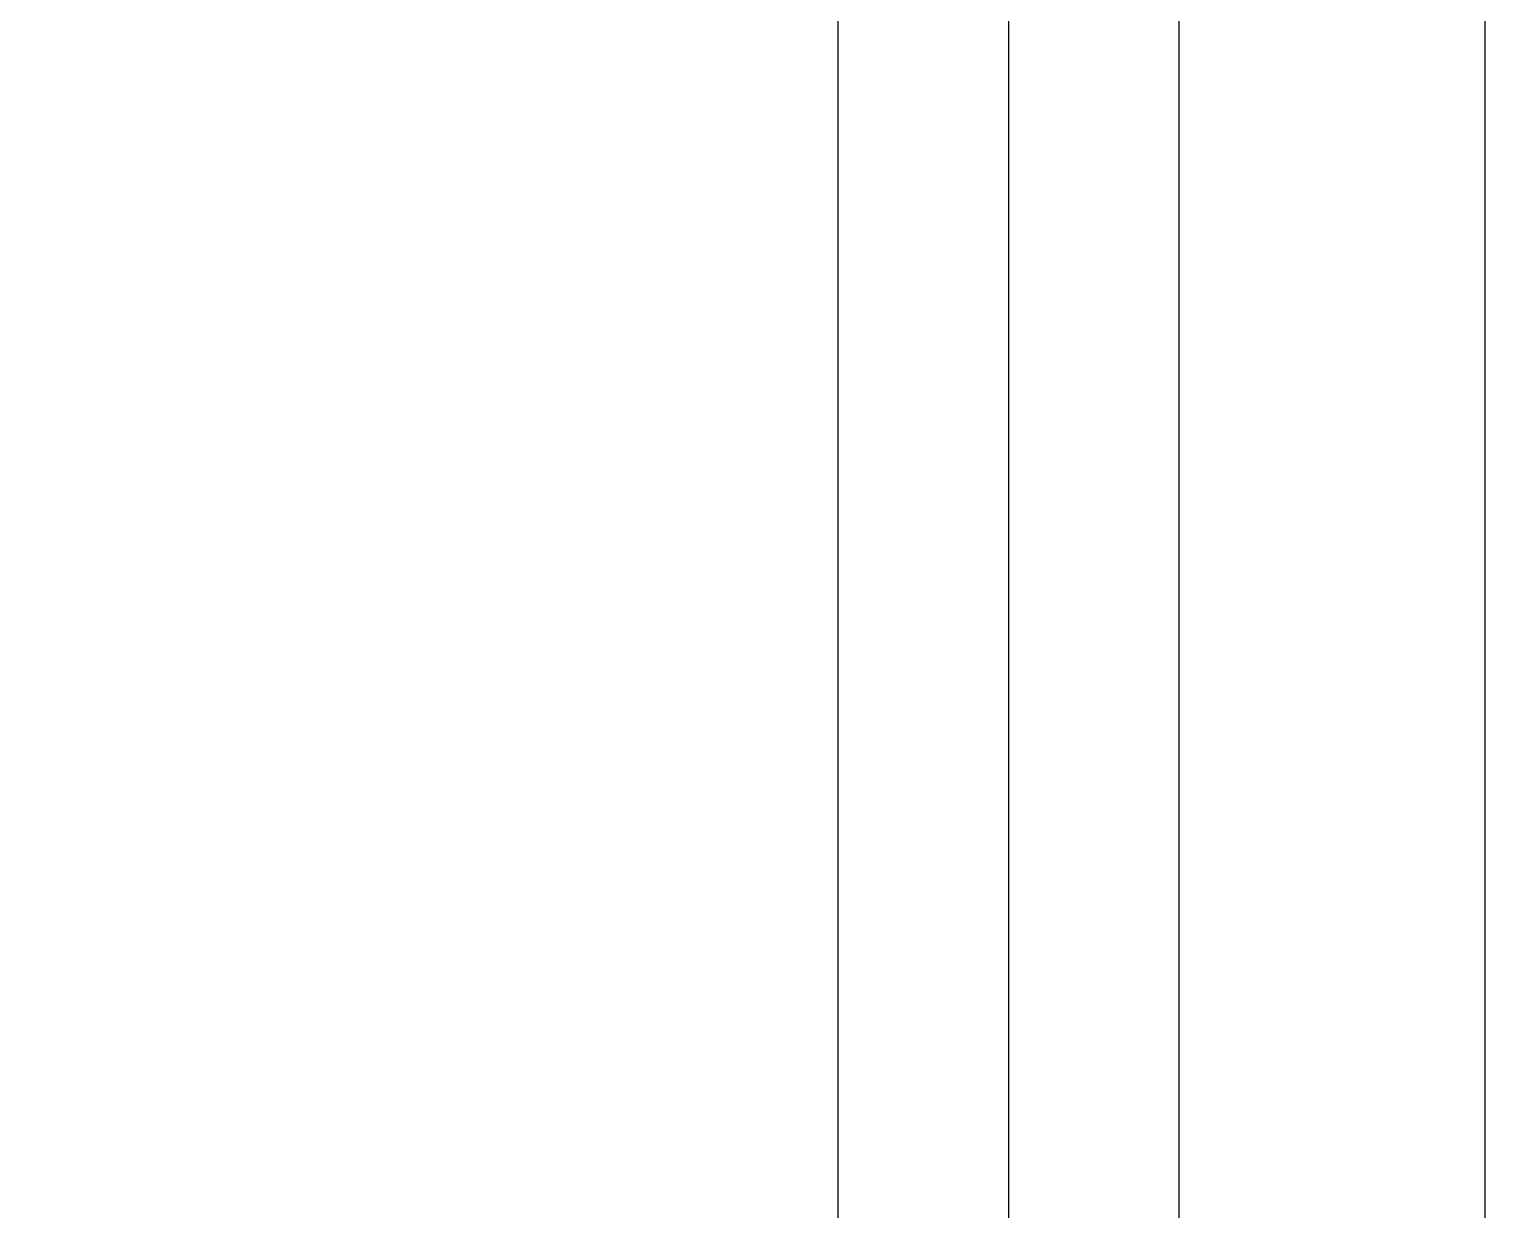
# Model space of a CAD drawing. Header units: millimetres. Extents: x -551172 to 227904, y -3435 to 261611.
# Drawn here: x 161057 to 163618, y 89481 to 91558 of the extents above; entities that cross this region are included whole.
import ezdxf
from ezdxf.enums import TextEntityAlignment as Align

# ---------------------------------------------------------------- set-up
doc = ezdxf.new("R2010")
doc.units = ezdxf.units.MM
doc.header["$LTSCALE"] = 100
doc.layers.get('DEFPOINTS').update_dxf_attribs({"color": 248})
for name, color, linetype in [('F-WALL1', 2, 'Continuous'), ('FORM(YOURNAME)-1', 1, 'Continuous'), ('FORM(YOURNAME)-11', 1, 'Continuous')]:
    doc.layers.add(name, color=color, linetype=linetype)
doc.styles.add('YOURNAME', font='HYWULM.TTF')

# ---------------------------------------------------------------- blocks, each defined once
blk = doc.blocks.new('FORM-ELEVATION')
at = {"layer": 'DEFPOINTS', "color": 158}
blk.add_lwpolyline([(-8308.6, 33708.2), (61071.4, 33708.2), (61071.4, -19691.8), (-8308.6, -19691.8)], close=True, dxfattribs=at)
at = {"layer": 'FORM(YOURNAME)-11', "color": 3, "style": 'YOURNAME'}
for tag, height, p in [('1', 450.5, (71040.9, -1219.3)), ('2', 450.5, (71040.9, -1862.9)), ('3', 450.5, (71040.9, -3150)), ('4', 450.5, (71040.9, -5080.7)), ('5', 514.9, (71040.9, -7397.6)), ('6', 514.9, (71040.9, -9650.1)), ('7', 514.9, (71040.9, -11902.6)), ('8', 514.9, (71040.9, -14155.1)), ('9', 514.9, (71040.9, -16407.6)), ('10', 514.9, (66790.6, -18595.7)), ('11', 514.9, (71040.9, -18660.1)), ('12', 514.9, (66790.6, -20848.2)), ('13', 514.9, (71040.9, -20848.2))]:
    blk.add_attdef(tag, text='', height=height, dxfattribs=at).set_placement(p, align=Align.MIDDLE_RIGHT)
blk = doc.blocks.new('*U697')
at = {"layer": 'FORM(YOURNAME)-1', "xscale": 0.3, "yscale": 0.3, "zscale": 0.3}
blk.add_blockref('FORM-ELEVATION', (145297, 84487.8), dxfattribs=at)

msp = doc.modelspace()

# ---------------------------------------------------------------- linework, layer by layer
at = {"layer": 'DEFPOINTS'}
for points in [[(163080.6, 94145.8), (143342.1, 94145.8), (143342.1, 78759.8), (163080.6, 78759.8)], [(162780.6, 93845.8), (143642.1, 93845.8), (143642.1, 79059.8), (162780.6, 79059.8)], [(162480.6, 93545.8), (143942.1, 93545.8), (143942.1, 79359.8), (162480.6, 79359.8)]]:
    msp.add_lwpolyline(points, close=True, dxfattribs=at)

# ---------------------------------------------------------------- block references
at = {"layer": 'F-WALL1'}
msp.add_blockref('*U697', (0, 0), dxfattribs=at)

doc.saveas('drawing.dxf')
